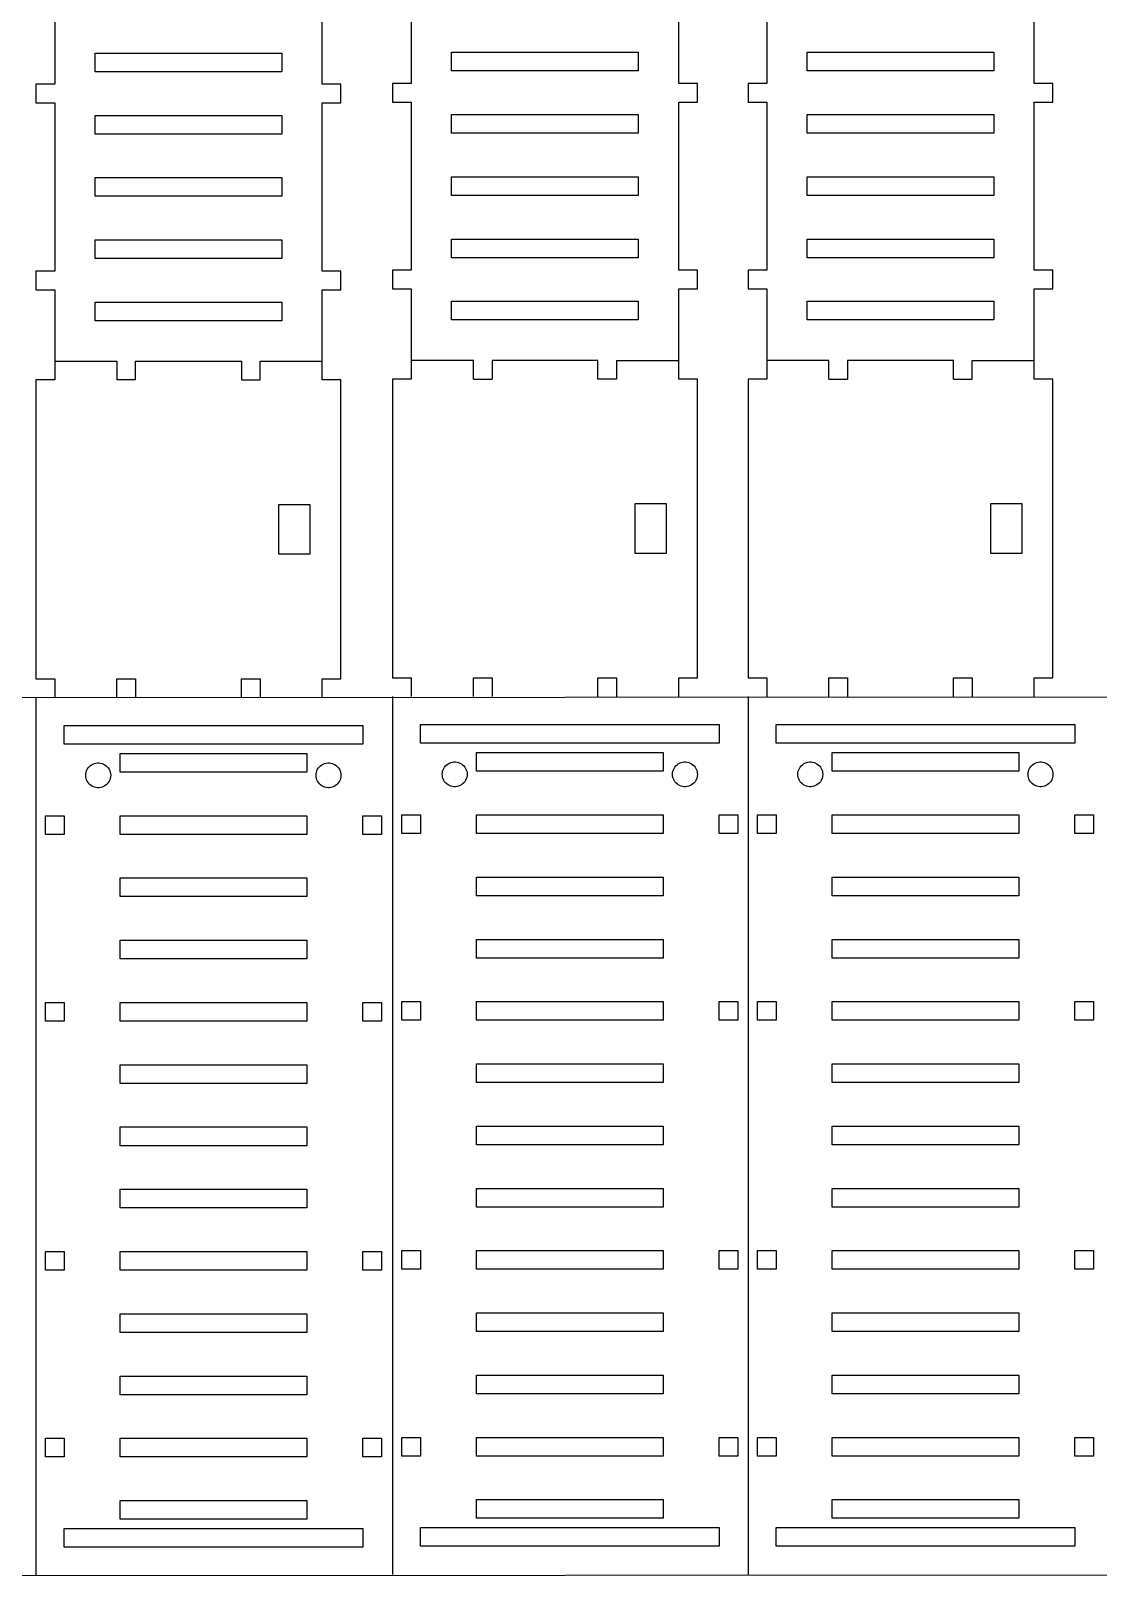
# Model space of a CAD drawing. Extents: x 0 to 571, y 0 to 504.
# Drawn here: x 284.9 to 456.4, y 0.1 to 248.4 of the extents above; entities that cross this region are included whole.
import ezdxf

# ---------------------------------------------------------------- set-up
doc = ezdxf.new("R2010")
doc.units = 0
doc.layers.add('LAYER_1', color=7, linetype='CONTINUOUS')

msp = doc.modelspace()

# ---------------------------------------------------------------- linework, layer by layer
at = {"layer": 'LAYER_1', "color": 7}
for p, q in [((288.705619, 276.782249), (288.705619, 239.782244)), ((331.705619, 239.782244), (331.705619, 276.782249)), ((345.98784, 276.92336), (345.98784, 239.923355)), ((388.98784, 239.923355), (388.98784, 276.92336)), ((403.128979, 276.92336), (403.128979, 239.923355)), ((446.128978, 239.923355), (446.128978, 276.92336)), ((295.205619, 241.78224), (295.205619, 244.782234)), ((295.205619, 244.782234), (325.205619, 244.782234)), ((325.205619, 244.782234), (325.205619, 241.78224)), ((352.48784, 241.923351), (352.48784, 244.923345)), ((352.48784, 244.923345), (382.48784, 244.923345)), ((382.48784, 244.923345), (382.48784, 241.923351)), ((409.628979, 241.923351), (409.628979, 244.923345)), ((409.628979, 244.923345), (439.628979, 244.923345)), ((439.628979, 244.923345), (439.628979, 241.923351)), ((325.205619, 241.78224), (295.205619, 241.78224)), ((382.48784, 241.923351), (352.48784, 241.923351)), ((439.628979, 241.923351), (409.628979, 241.923351)), ((288.705619, 239.782244), (285.705619, 239.782244)), ((285.705619, 239.782244), (285.705619, 236.78225)), ((334.705619, 239.782244), (331.705619, 239.782244)), ((334.705619, 236.78225), (334.705619, 239.782244)), ((345.98784, 239.923355), (342.98784, 239.923355)), ((342.98784, 239.923355), (342.98784, 236.923361)), ((391.98784, 239.923355), (388.98784, 239.923355)), ((391.98784, 236.923361), (391.98784, 239.923355)), ((403.128979, 239.923355), (400.128978, 239.923355)), ((400.128978, 239.923355), (400.128978, 236.923361)), ((449.128979, 239.923355), (446.128978, 239.923355)), ((449.128979, 236.923361), (449.128979, 239.923355)), ((285.705619, 236.78225), (288.705619, 236.78225)), ((288.705619, 236.78225), (288.705619, 209.782248)), ((331.705619, 209.782248), (331.705619, 236.78225)), ((331.705619, 236.78225), (334.705619, 236.78225)), ((342.98784, 236.923361), (345.98784, 236.923361)), ((345.98784, 236.923361), (345.98784, 209.923359)), ((388.98784, 209.923359), (388.98784, 236.923361)), ((388.98784, 236.923361), (391.98784, 236.923361)), ((400.128978, 236.923361), (403.128979, 236.923361)), ((403.128979, 236.923361), (403.128979, 209.923359)), ((446.128978, 209.923359), (446.128978, 236.923361)), ((446.128978, 236.923361), (449.128979, 236.923361)), ((295.205619, 231.78226), (295.205619, 234.782254)), ((295.205619, 234.782254), (325.205619, 234.782254)), ((325.205619, 234.782254), (325.205619, 231.78226)), ((352.48784, 231.923371), (352.48784, 234.923365)), ((352.48784, 234.923365), (382.48784, 234.923365)), ((382.48784, 234.923365), (382.48784, 231.923371)), ((409.628979, 231.923371), (409.628979, 234.923365)), ((409.628979, 234.923365), (439.628979, 234.923365)), ((439.628979, 234.923365), (439.628979, 231.923371)), ((325.205619, 231.78226), (295.205619, 231.78226)), ((382.48784, 231.923371), (352.48784, 231.923371)), ((439.628979, 231.923371), (409.628979, 231.923371)), ((295.205619, 221.782252), (295.205619, 224.782246)), ((295.205619, 224.782246), (325.205619, 224.782246)), ((325.205619, 224.782246), (325.205619, 221.782252)), ((352.48784, 221.923363), (352.48784, 224.923357)), ((352.48784, 224.923357), (382.48784, 224.923357)), ((382.48784, 224.923357), (382.48784, 221.923363)), ((409.628979, 221.923363), (409.628979, 224.923357)), ((409.628979, 224.923357), (439.628979, 224.923357)), ((439.628979, 224.923357), (439.628979, 221.923363)), ((325.205619, 221.782252), (295.205619, 221.782252)), ((382.48784, 221.923363), (352.48784, 221.923363)), ((439.628979, 221.923363), (409.628979, 221.923363)), ((295.205619, 211.782244), (295.205619, 214.782238)), ((295.205619, 214.782238), (325.205619, 214.782238)), ((325.205619, 214.782238), (325.205619, 211.782244)), ((352.48784, 211.923355), (352.48784, 214.923349)), ((352.48784, 214.923349), (382.48784, 214.923349)), ((382.48784, 214.923349), (382.48784, 211.923355)), ((409.628979, 211.923355), (409.628979, 214.923349)), ((409.628979, 214.923349), (439.628979, 214.923349)), ((439.628979, 214.923349), (439.628979, 211.923355)), ((325.205619, 211.782244), (295.205619, 211.782244)), ((382.48784, 211.923355), (352.48784, 211.923355)), ((439.628979, 211.923355), (409.628979, 211.923355)), ((288.705619, 209.782248), (285.705619, 209.782248)), ((285.705619, 209.782248), (285.705619, 206.782254)), ((334.705619, 209.782248), (331.705619, 209.782248)), ((334.705619, 206.782254), (334.705619, 209.782248)), ((345.98784, 209.923359), (342.98784, 209.923359)), ((342.98784, 209.923359), (342.98784, 206.923365)), ((391.98784, 209.923359), (388.98784, 209.923359)), ((391.98784, 206.923365), (391.98784, 209.923359)), ((403.128979, 209.923359), (400.128978, 209.923359)), ((400.128978, 209.923359), (400.128978, 206.923365)), ((449.128979, 209.923359), (446.128978, 209.923359)), ((449.128979, 206.923365), (449.128979, 209.923359)), ((285.705619, 206.782254), (288.705619, 206.782254)), ((288.705619, 206.782254), (288.705629, 192.282235)), ((331.705627, 192.282235), (331.705619, 206.782254)), ((331.705619, 206.782254), (334.705619, 206.782254)), ((342.98784, 206.923365), (345.98784, 206.923365)), ((345.98784, 206.923365), (345.98785, 192.423346)), ((388.987848, 192.423346), (388.98784, 206.923365)), ((388.98784, 206.923365), (391.98784, 206.923365)), ((400.128978, 206.923365), (403.128979, 206.923365)), ((403.128979, 206.923365), (403.128988, 192.423346)), ((446.128987, 192.423346), (446.128978, 206.923365)), ((446.128978, 206.923365), (449.128979, 206.923365)), ((295.205619, 201.782235), (295.205619, 204.782258)), ((295.205619, 204.782258), (325.205619, 204.782258)), ((325.205619, 204.782258), (325.205619, 201.782235)), ((352.48784, 201.923347), (352.48784, 204.923369)), ((352.48784, 204.923369), (382.48784, 204.923369)), ((382.48784, 204.923369), (382.48784, 201.923347)), ((409.628979, 201.923347), (409.628979, 204.923369)), ((409.628979, 204.923369), (439.628979, 204.923369)), ((439.628979, 204.923369), (439.628979, 201.923347)), ((325.205619, 201.782235), (295.205619, 201.782235)), ((382.48784, 201.923347), (352.48784, 201.923347)), ((439.628979, 201.923347), (409.628979, 201.923347)), ((288.705619, 195.282234), (298.705619, 195.282234)), ((298.705619, 195.282234), (298.705619, 192.28224)), ((301.705619, 192.28224), (301.705619, 195.282234)), ((301.705619, 195.282234), (318.705619, 195.282234)), ((318.705619, 195.282234), (318.705619, 192.28224)), ((321.705619, 192.28224), (321.705619, 195.282234)), ((321.705619, 195.282234), (331.705619, 195.282234)), ((355.987858, 195.423346), (345.98785, 195.423346)), ((355.987858, 192.423346), (355.987858, 195.423346)), ((375.987846, 195.423346), (358.987852, 195.423346)), ((358.987852, 195.423346), (358.987852, 192.423346)), ((375.987846, 192.423346), (375.987846, 195.423346)), ((378.98784, 195.423346), (378.98784, 192.423346)), ((378.98784, 195.423345), (388.98784, 195.423345)), ((413.128996, 195.423346), (403.128988, 195.423346)), ((413.128996, 192.423346), (413.128996, 195.423346)), ((433.128984, 195.423346), (416.12899, 195.423346)), ((416.12899, 195.423346), (416.12899, 192.423346)), ((433.128984, 192.423346), (433.128984, 195.423346)), ((436.128978, 192.423351), (436.128978, 195.423345)), ((436.128978, 195.423345), (446.128978, 195.423345)), ((288.705629, 192.282235), (285.705635, 192.282235)), ((285.705635, 192.282235), (285.705635, 144.282235)), ((301.705631, 192.282235), (298.705637, 192.282235)), ((318.705619, 192.28224), (321.705619, 192.28224)), ((334.705627, 192.282235), (331.705627, 192.282235)), ((334.705627, 144.282235), (334.705627, 192.282235)), ((345.98785, 192.423346), (342.987856, 192.423346)), ((342.987856, 192.423346), (342.987856, 144.423346)), ((355.987841, 192.423351), (358.98784, 192.423351)), ((378.98784, 192.423346), (375.987846, 192.423346)), ((391.987848, 192.423346), (388.987848, 192.423346)), ((391.987848, 144.423346), (391.987848, 192.423346)), ((403.128988, 192.423346), (400.128994, 192.423346)), ((400.128994, 192.423346), (400.128994, 144.423346)), ((413.128979, 192.423351), (416.128979, 192.423351)), ((433.128979, 192.423351), (436.128978, 192.423351)), ((449.128986, 192.423346), (446.128987, 192.423346)), ((449.128986, 144.423346), (449.128986, 192.423346)), ((324.705613, 172.282235), (329.705626, 172.282235)), ((324.705613, 164.282235), (324.705613, 172.282235)), ((329.705626, 172.282235), (329.705626, 164.282235)), ((381.987834, 172.423346), (386.987847, 172.423346)), ((381.987834, 164.423346), (381.987834, 172.423346)), ((386.987847, 172.423346), (386.987847, 164.423346)), ((439.128972, 172.423346), (444.128985, 172.423346)), ((439.128972, 164.423346), (439.128972, 172.423346)), ((444.128985, 172.423346), (444.128985, 164.423346)), ((329.705626, 164.282235), (324.705613, 164.282235)), ((386.987847, 164.423346), (381.987834, 164.423346)), ((444.128985, 164.423346), (439.128972, 164.423346)), ((285.705635, 144.282235), (288.705629, 144.282235)), ((288.705629, 144.282235), (288.705629, 141.282235)), ((298.705637, 141.282235), (298.705637, 144.282235)), ((298.705637, 144.282235), (301.705631, 144.282235)), ((301.705631, 144.282235), (301.705631, 141.282235)), ((318.705625, 141.282235), (318.705625, 144.282235)), ((318.705625, 144.282235), (321.705619, 144.282235)), ((321.705619, 144.282235), (321.705619, 141.282235)), ((331.705627, 144.282235), (334.705627, 144.282235)), ((331.705627, 141.282235), (331.705627, 144.282235)), ((342.987856, 144.423346), (345.98785, 144.423346)), ((345.98785, 144.423346), (345.98785, 141.423346)), ((355.987858, 141.423346), (355.987858, 144.423346)), ((355.987858, 144.423346), (358.987852, 144.423346)), ((358.987852, 144.423346), (358.987852, 141.423346)), ((375.987846, 141.423346), (375.987846, 144.423346)), ((375.987846, 144.423346), (378.98784, 144.423346)), ((378.98784, 144.423346), (378.98784, 141.423346)), ((388.987848, 144.423346), (391.987848, 144.423346)), ((388.987848, 141.423346), (388.987848, 144.423346)), ((400.128994, 144.423346), (403.128988, 144.423346)), ((403.128988, 144.423346), (403.128988, 141.423346)), ((413.128996, 141.423346), (413.128996, 144.423346)), ((413.128996, 144.423346), (416.12899, 144.423346)), ((416.12899, 144.423346), (416.12899, 141.423346)), ((433.128984, 141.423346), (433.128984, 144.423346)), ((433.128984, 144.423346), (436.128978, 144.423346)), ((436.128978, 144.423346), (436.128978, 141.423346)), ((446.128987, 144.423346), (449.128986, 144.423346)), ((446.128987, 141.423346), (446.128987, 144.423346)), ((571.270158, 141.423349), (171.564489, 141.141127)), ((285.705635, 141.282238), (285.705635, 0.282224)), ((342.987856, 141.423349), (342.987856, 0.423335)), ((400.128994, 141.423349), (400.128994, 0.423335)), ((290.205634, 133.782236), (290.205634, 136.782236)), ((290.205634, 136.782236), (338.205634, 136.782236)), ((338.205634, 136.782236), (338.205634, 133.782236)), ((347.487855, 133.923347), (347.487855, 136.923347)), ((347.487855, 136.923347), (395.487855, 136.923347)), ((395.487855, 136.923347), (395.487855, 133.923347)), ((404.628993, 133.923347), (404.628993, 136.923347)), ((404.628993, 136.923347), (452.628993, 136.923347)), ((452.628993, 136.923347), (452.628993, 133.923347)), ((338.205634, 133.782236), (290.205634, 133.782236)), ((299.205634, 129.282236), (299.205634, 132.282236)), ((299.205634, 132.282236), (329.205634, 132.282236)), ((329.205634, 132.282236), (329.205634, 129.282236)), ((395.487855, 133.923347), (347.487855, 133.923347)), ((356.487855, 129.423348), (356.487855, 132.423347)), ((356.487855, 132.423347), (386.487855, 132.423347)), ((386.487855, 132.423347), (386.487855, 129.423348)), ((452.628993, 133.923347), (404.628993, 133.923347)), ((413.628994, 129.423348), (413.628994, 132.423347)), ((413.628994, 132.423347), (443.628993, 132.423347)), ((443.628993, 132.423347), (443.628993, 129.423348)), ((293.721434, 129.032935), (293.768434, 129.279637)), ((293.768434, 129.279637), (293.846134, 129.518437)), ((293.846134, 129.518437), (293.953034, 129.745736)), ((293.953034, 129.745736), (294.087634, 129.957837)), ((294.087634, 129.957837), (294.247734, 130.151337)), ((294.247734, 130.151337), (294.430834, 130.323236)), ((294.430834, 130.323236), (294.634034, 130.470838)), ((294.634034, 130.470838), (294.854134, 130.591835)), ((294.854134, 130.591835), (295.087634, 130.684336)), ((295.087634, 130.684336), (295.330834, 130.746837)), ((295.330834, 130.746837), (295.580034, 130.778237)), ((295.580034, 130.778237), (295.831234, 130.778237)), ((295.831234, 130.778237), (296.080434, 130.746837)), ((296.080434, 130.746837), (296.323634, 130.684336)), ((296.323634, 130.684336), (296.557234, 130.591835)), ((296.557234, 130.591835), (296.777334, 130.470838)), ((296.777334, 130.470838), (296.980534, 130.323236)), ((296.980534, 130.323236), (297.163534, 130.151337)), ((297.163534, 130.151337), (297.323634, 129.957837)), ((297.323634, 129.957837), (297.458234, 129.745736)), ((297.458234, 129.745736), (297.565234, 129.518437)), ((297.565234, 129.518437), (297.642834, 129.279637)), ((297.642834, 129.279637), (297.689834, 129.032935)), ((329.205634, 129.282236), (299.205634, 129.282236)), ((330.721434, 129.032935), (330.768434, 129.279637)), ((330.768434, 129.279637), (330.846034, 129.518437)), ((330.846034, 129.518437), (330.953034, 129.745736)), ((330.953034, 129.745736), (331.087634, 129.957837)), ((331.087634, 129.957837), (331.247734, 130.151337)), ((331.247734, 130.151337), (331.430734, 130.323236)), ((331.430734, 130.323236), (331.633934, 130.470838)), ((331.633934, 130.470838), (331.854034, 130.591835)), ((331.854034, 130.591835), (332.087634, 130.684336)), ((332.087634, 130.684336), (332.330834, 130.746837)), ((332.330834, 130.746837), (332.580034, 130.778237)), ((332.580034, 130.778237), (332.831234, 130.778237)), ((332.831234, 130.778237), (333.080434, 130.746837)), ((333.080434, 130.746837), (333.323634, 130.684336)), ((333.323634, 130.684336), (333.557134, 130.591835)), ((333.557134, 130.591835), (333.777234, 130.470838)), ((333.777234, 130.470838), (333.980434, 130.323236)), ((333.980434, 130.323236), (334.163534, 130.151337)), ((334.163534, 130.151337), (334.323634, 129.957837)), ((334.323634, 129.957837), (334.458234, 129.745736)), ((334.458234, 129.745736), (334.565134, 129.518437)), ((334.565134, 129.518437), (334.642834, 129.279637)), ((334.642834, 129.279637), (334.689834, 129.032935)), ((350.987855, 128.923349), (351.003654, 129.174047)), ((351.003655, 129.174047), (351.050655, 129.420748)), ((351.050655, 129.420748), (351.128355, 129.659548)), ((351.128355, 129.659548), (351.235255, 129.886847)), ((351.235255, 129.886847), (351.369855, 130.098948)), ((351.369855, 130.098948), (351.529955, 130.292448)), ((351.529955, 130.292448), (351.713055, 130.464347)), ((351.713055, 130.464347), (351.916255, 130.611949)), ((351.916255, 130.611949), (352.136355, 130.732946)), ((352.136355, 130.732946), (352.369855, 130.825447)), ((352.369855, 130.825447), (352.613055, 130.887948)), ((352.613055, 130.887948), (352.862255, 130.919348)), ((352.862255, 130.919348), (353.113455, 130.919348)), ((353.113455, 130.919348), (353.362655, 130.887948)), ((353.362655, 130.887948), (353.605855, 130.825447)), ((353.605855, 130.825447), (353.839455, 130.732946)), ((353.839455, 130.732946), (354.059555, 130.611949)), ((354.059555, 130.611949), (354.262755, 130.464347)), ((354.262755, 130.464347), (354.445755, 130.292448)), ((354.445755, 130.292448), (354.605855, 130.098948)), ((354.605855, 130.098948), (354.740455, 129.886847)), ((354.740455, 129.886847), (354.847455, 129.659548)), ((354.847455, 129.659548), (354.925055, 129.420748)), ((354.925055, 129.420748), (354.972055, 129.174047)), ((354.972055, 129.174047), (354.987854, 128.923349)), ((386.487855, 129.423348), (356.487855, 129.423348)), ((387.987855, 128.923349), (388.003654, 129.174047)), ((388.003655, 129.174047), (388.050655, 129.420748)), ((388.050655, 129.420748), (388.128255, 129.659548)), ((388.128255, 129.659548), (388.235255, 129.886847)), ((388.235255, 129.886847), (388.369855, 130.098948)), ((388.369855, 130.098948), (388.529955, 130.292448)), ((388.529955, 130.292448), (388.712955, 130.464347)), ((388.712955, 130.464347), (388.916155, 130.611949)), ((388.916155, 130.611949), (389.136255, 130.732946)), ((389.136255, 130.732946), (389.369855, 130.825447)), ((389.369855, 130.825447), (389.613055, 130.887948)), ((389.613055, 130.887948), (389.862255, 130.919348)), ((389.862255, 130.919348), (390.113455, 130.919348)), ((390.113455, 130.919348), (390.362655, 130.887948)), ((390.362655, 130.887948), (390.605855, 130.825447)), ((390.605855, 130.825447), (390.839355, 130.732946)), ((390.839355, 130.732946), (391.059455, 130.611949)), ((391.059455, 130.611949), (391.262655, 130.464347)), ((391.262655, 130.464347), (391.445755, 130.292448)), ((391.445755, 130.292448), (391.605855, 130.098948)), ((391.605855, 130.098948), (391.740455, 129.886847)), ((391.740455, 129.886847), (391.847355, 129.659548)), ((391.847355, 129.659548), (391.925055, 129.420748)), ((391.925055, 129.420748), (391.972055, 129.174047)), ((391.972055, 129.174047), (391.987854, 128.923349)), ((408.128994, 128.923349), (408.144792, 129.174047)), ((408.144793, 129.174047), (408.191793, 129.420748)), ((408.191793, 129.420748), (408.269493, 129.659548)), ((408.269493, 129.659548), (408.376393, 129.886847)), ((408.376393, 129.886847), (408.510993, 130.098948)), ((408.510993, 130.098948), (408.671093, 130.292448)), ((408.671093, 130.292448), (408.854193, 130.464347)), ((408.854193, 130.464347), (409.057393, 130.611949)), ((409.057393, 130.611949), (409.277493, 130.732946)), ((409.277493, 130.732946), (409.510993, 130.825447)), ((409.510993, 130.825447), (409.754193, 130.887948)), ((409.754193, 130.887948), (410.003394, 130.919348)), ((410.003394, 130.919348), (410.254593, 130.919348)), ((410.254593, 130.919348), (410.503793, 130.887948)), ((410.503793, 130.887948), (410.746994, 130.825447)), ((410.746994, 130.825447), (410.980593, 130.732946)), ((410.980593, 130.732946), (411.200693, 130.611949)), ((411.200693, 130.611949), (411.403893, 130.464347)), ((411.403893, 130.464347), (411.586893, 130.292448)), ((411.586893, 130.292448), (411.746994, 130.098948)), ((411.746994, 130.098948), (411.881593, 129.886847)), ((411.881593, 129.886847), (411.988594, 129.659548)), ((411.988594, 129.659548), (412.066193, 129.420748)), ((412.066193, 129.420748), (412.113193, 129.174047)), ((412.113193, 129.174047), (412.128992, 128.923349)), ((443.628993, 129.423348), (413.628994, 129.423348)), ((445.128993, 128.923349), (445.144792, 129.174047)), ((445.144793, 129.174047), (445.191794, 129.420748)), ((445.191794, 129.420748), (445.269393, 129.659548)), ((445.269393, 129.659548), (445.376393, 129.886847)), ((445.376393, 129.886847), (445.510993, 130.098948)), ((445.510993, 130.098948), (445.671094, 130.292448)), ((445.671094, 130.292448), (445.854093, 130.464347)), ((445.854093, 130.464347), (446.057293, 130.611949)), ((446.057293, 130.611949), (446.277394, 130.732946)), ((446.277394, 130.732946), (446.510993, 130.825447)), ((446.510993, 130.825447), (446.754194, 130.887948)), ((446.754194, 130.887948), (447.003394, 130.919348)), ((447.003394, 130.919348), (447.254593, 130.919348)), ((447.254593, 130.919348), (447.503794, 130.887948)), ((447.503794, 130.887948), (447.746993, 130.825447)), ((447.746993, 130.825447), (447.980493, 130.732946)), ((447.980493, 130.732946), (448.200593, 130.611949)), ((448.200593, 130.611949), (448.403793, 130.464347)), ((448.403793, 130.464347), (448.586894, 130.292448)), ((448.586894, 130.292448), (448.746993, 130.098948)), ((448.746993, 130.098948), (448.881593, 129.886847)), ((448.881593, 129.886847), (448.988494, 129.659548)), ((448.988494, 129.659548), (449.066194, 129.420748)), ((449.066194, 129.420748), (449.113193, 129.174047)), ((449.113193, 129.174047), (449.128992, 128.923349)), ((293.705634, 128.782237), (293.721433, 129.032935)), ((293.721434, 128.531537), (293.705635, 128.782237)), ((293.768434, 128.284835), (293.721434, 128.531537)), ((293.846134, 128.045937), (293.768434, 128.284835)), ((293.953034, 127.818736), (293.846134, 128.045937)), ((294.087634, 127.606635), (293.953034, 127.818736)), ((294.247734, 127.413135), (294.087634, 127.606635)), ((294.430834, 127.241236), (294.247734, 127.413135)), ((294.634034, 127.093535), (294.430834, 127.241236)), ((294.854134, 126.972535), (294.634034, 127.093535)), ((295.087634, 126.880136), (294.854134, 126.972535)), ((295.330834, 126.817638), (295.087634, 126.880136)), ((295.580034, 126.786136), (295.330834, 126.817638)), ((295.831234, 126.786136), (295.580034, 126.786136)), ((296.080434, 126.817638), (295.831234, 126.786136)), ((296.323634, 126.880136), (296.080434, 126.817638)), ((296.557234, 126.972535), (296.323634, 126.880136)), ((296.777334, 127.093535), (296.557234, 126.972535)), ((296.980534, 127.241236), (296.777334, 127.093535)), ((297.163534, 127.413135), (296.980534, 127.241236)), ((297.323634, 127.606635), (297.163534, 127.413135)), ((297.458234, 127.818736), (297.323634, 127.606635)), ((297.565234, 128.045937), (297.458234, 127.818736)), ((297.642834, 128.284835), (297.565234, 128.045937)), ((297.689834, 128.531537), (297.642834, 128.284835)), ((297.689834, 129.032935), (297.705633, 128.782237)), ((297.705634, 128.782237), (297.689835, 128.531537)), ((330.705634, 128.782237), (330.721433, 129.032935)), ((330.721434, 128.531537), (330.705635, 128.782237)), ((330.768434, 128.284835), (330.721434, 128.531537)), ((330.846034, 128.045937), (330.768434, 128.284835)), ((330.953034, 127.818736), (330.846034, 128.045937)), ((331.087634, 127.606635), (330.953034, 127.818736)), ((331.247734, 127.413135), (331.087634, 127.606635)), ((331.430734, 127.241236), (331.247734, 127.413135)), ((331.633934, 127.093535), (331.430734, 127.241236)), ((331.854034, 126.972535), (331.633934, 127.093535)), ((332.087634, 126.880136), (331.854034, 126.972535)), ((332.330834, 126.817638), (332.087634, 126.880136)), ((332.580034, 126.786136), (332.330834, 126.817638)), ((332.831234, 126.786136), (332.580034, 126.786136)), ((333.080434, 126.817638), (332.831234, 126.786136)), ((333.323634, 126.880136), (333.080434, 126.817638)), ((333.557134, 126.972535), (333.323634, 126.880136)), ((333.777234, 127.093535), (333.557134, 126.972535)), ((333.980434, 127.241236), (333.777234, 127.093535)), ((334.163534, 127.413135), (333.980434, 127.241236)), ((334.323634, 127.606635), (334.163534, 127.413135)), ((334.458234, 127.818736), (334.323634, 127.606635)), ((334.565134, 128.045937), (334.458234, 127.818736)), ((334.642834, 128.284835), (334.565134, 128.045937)), ((334.689834, 128.531537), (334.642834, 128.284835)), ((334.689834, 129.032935), (334.705633, 128.782237)), ((334.705634, 128.782237), (334.689835, 128.531537)), ((351.003655, 128.672648), (350.987856, 128.923349)), ((351.050655, 128.425946), (351.003655, 128.672648)), ((351.128355, 128.187048), (351.050655, 128.425946)), ((351.235255, 127.959848), (351.128355, 128.187048)), ((351.369855, 127.747746), (351.235255, 127.959848)), ((351.529955, 127.554246), (351.369855, 127.747746)), ((351.713055, 127.382348), (351.529955, 127.554246)), ((351.916255, 127.234647), (351.713055, 127.382348)), ((352.136355, 127.113647), (351.916255, 127.234647)), ((352.369855, 127.021247), (352.136355, 127.113647)), ((352.613055, 126.958749), (352.369855, 127.021247)), ((352.862255, 126.927247), (352.613055, 126.958749)), ((353.113455, 126.927247), (352.862255, 126.927247)), ((353.362655, 126.958749), (353.113455, 126.927247)), ((353.605855, 127.021247), (353.362655, 126.958749)), ((353.839455, 127.113647), (353.605855, 127.021247)), ((354.059555, 127.234647), (353.839455, 127.113647)), ((354.262755, 127.382348), (354.059555, 127.234647)), ((354.445755, 127.554246), (354.262755, 127.382348)), ((354.605855, 127.747746), (354.445755, 127.554246)), ((354.740455, 127.959848), (354.605855, 127.747746)), ((354.847455, 128.187048), (354.740455, 127.959848)), ((354.925055, 128.425946), (354.847455, 128.187048)), ((354.972055, 128.672648), (354.925055, 128.425946)), ((354.987855, 128.923349), (354.972056, 128.672648)), ((388.003655, 128.672648), (387.987856, 128.923349)), ((388.050655, 128.425946), (388.003655, 128.672648)), ((388.128255, 128.187048), (388.050655, 128.425946)), ((388.235255, 127.959848), (388.128255, 128.187048)), ((388.369855, 127.747746), (388.235255, 127.959848)), ((388.529955, 127.554246), (388.369855, 127.747746)), ((388.712955, 127.382348), (388.529955, 127.554246)), ((388.916155, 127.234647), (388.712955, 127.382348)), ((389.136255, 127.113647), (388.916155, 127.234647)), ((389.369855, 127.021247), (389.136255, 127.113647)), ((389.613055, 126.958749), (389.369855, 127.021247)), ((389.862255, 126.927247), (389.613055, 126.958749)), ((390.113455, 126.927247), (389.862255, 126.927247)), ((390.362655, 126.958749), (390.113455, 126.927247)), ((390.605855, 127.021247), (390.362655, 126.958749)), ((390.839355, 127.113647), (390.605855, 127.021247)), ((391.059455, 127.234647), (390.839355, 127.113647)), ((391.262655, 127.382348), (391.059455, 127.234647)), ((391.445755, 127.554246), (391.262655, 127.382348)), ((391.605855, 127.747746), (391.445755, 127.554246)), ((391.740455, 127.959848), (391.605855, 127.747746)), ((391.847355, 128.187048), (391.740455, 127.959848)), ((391.925055, 128.425946), (391.847355, 128.187048)), ((391.972055, 128.672648), (391.925055, 128.425946)), ((391.987855, 128.923349), (391.972056, 128.672648)), ((408.144793, 128.672648), (408.128995, 128.923349)), ((408.191793, 128.425946), (408.144793, 128.672648)), ((408.269493, 128.187048), (408.191793, 128.425946)), ((408.376393, 127.959848), (408.269493, 128.187048)), ((408.510993, 127.747746), (408.376393, 127.959848)), ((408.671093, 127.554246), (408.510993, 127.747746)), ((408.854193, 127.382348), (408.671093, 127.554246)), ((409.057393, 127.234647), (408.854193, 127.382348)), ((409.277493, 127.113647), (409.057393, 127.234647)), ((409.510993, 127.021247), (409.277493, 127.113647)), ((409.754193, 126.958749), (409.510993, 127.021247)), ((410.003394, 126.927247), (409.754193, 126.958749)), ((410.254593, 126.927247), (410.003394, 126.927247)), ((410.503793, 126.958749), (410.254593, 126.927247)), ((410.746994, 127.021247), (410.503793, 126.958749)), ((410.980593, 127.113647), (410.746994, 127.021247)), ((411.200693, 127.234647), (410.980593, 127.113647)), ((411.403893, 127.382348), (411.200693, 127.234647)), ((411.586893, 127.554246), (411.403893, 127.382348)), ((411.746994, 127.747746), (411.586893, 127.554246)), ((411.881593, 127.959848), (411.746994, 127.747746)), ((411.988594, 128.187048), (411.881593, 127.959848)), ((412.066193, 128.425946), (411.988594, 128.187048)), ((412.113193, 128.672648), (412.066193, 128.425946)), ((412.128993, 128.923349), (412.113195, 128.672648)), ((445.144793, 128.672648), (445.128995, 128.923349)), ((445.191794, 128.425946), (445.144793, 128.672648)), ((445.269393, 128.187048), (445.191794, 128.425946)), ((445.376393, 127.959848), (445.269393, 128.187048)), ((445.510993, 127.747746), (445.376393, 127.959848)), ((445.671094, 127.554246), (445.510993, 127.747746)), ((445.854093, 127.382348), (445.671094, 127.554246)), ((446.057293, 127.234647), (445.854093, 127.382348)), ((446.277394, 127.113647), (446.057293, 127.234647)), ((446.510993, 127.021247), (446.277394, 127.113647)), ((446.754194, 126.958749), (446.510993, 127.021247)), ((447.003394, 126.927247), (446.754194, 126.958749)), ((447.254593, 126.927247), (447.003394, 126.927247)), ((447.503794, 126.958749), (447.254593, 126.927247)), ((447.746993, 127.021247), (447.503794, 126.958749)), ((447.980493, 127.113647), (447.746993, 127.021247)), ((448.200593, 127.234647), (447.980493, 127.113647)), ((448.403793, 127.382348), (448.200593, 127.234647)), ((448.586894, 127.554246), (448.403793, 127.382348)), ((448.746993, 127.747746), (448.586894, 127.554246)), ((448.881593, 127.959848), (448.746993, 127.747746)), ((448.988494, 128.187048), (448.881593, 127.959848)), ((449.066194, 128.425946), (448.988494, 128.187048)), ((449.113193, 128.672648), (449.066194, 128.425946)), ((449.128993, 128.923349), (449.113195, 128.672648)), ((287.205634, 119.282237), (287.205634, 122.282236)), ((287.205634, 122.282236), (290.205634, 122.282236)), ((290.205634, 122.282236), (290.205634, 119.282237)), ((299.205634, 119.282237), (299.205634, 122.282236)), ((299.205634, 122.282236), (329.205634, 122.282236)), ((329.205634, 122.282236), (329.205634, 119.282237)), ((338.205634, 119.282237), (338.205634, 122.282236)), ((338.205634, 122.282236), (341.205634, 122.282236)), ((341.205634, 122.282236), (341.205634, 119.282237)), ((344.487855, 119.423348), (344.487855, 122.423347)), ((344.487855, 122.423347), (347.487855, 122.423347)), ((347.487855, 122.423347), (347.487855, 119.423348)), ((356.487855, 119.423348), (356.487855, 122.423347)), ((356.487855, 122.423347), (386.487855, 122.423347)), ((386.487855, 122.423347), (386.487855, 119.423348)), ((395.487855, 119.423348), (395.487855, 122.423347)), ((395.487855, 122.423347), (398.487855, 122.423347)), ((398.487855, 122.423347), (398.487855, 119.423348)), ((401.628994, 119.423348), (401.628994, 122.423347)), ((401.628994, 122.423347), (404.628993, 122.423347)), ((404.628993, 122.423347), (404.628993, 119.423348)), ((413.628994, 119.423348), (413.628994, 122.423347)), ((413.628994, 122.423347), (443.628993, 122.423347)), ((443.628993, 122.423347), (443.628993, 119.423348)), ((452.628993, 119.423348), (452.628993, 122.423347)), ((452.628993, 122.423347), (455.628993, 122.423347)), ((455.628993, 122.423347), (455.628993, 119.423348)), ((290.205634, 119.282237), (287.205634, 119.282237)), ((329.205634, 119.282237), (299.205634, 119.282237)), ((341.205634, 119.282237), (338.205634, 119.282237)), ((347.487855, 119.423348), (344.487855, 119.423348)), ((386.487855, 119.423348), (356.487855, 119.423348)), ((398.487855, 119.423348), (395.487855, 119.423348)), ((404.628993, 119.423348), (401.628994, 119.423348)), ((443.628993, 119.423348), (413.628994, 119.423348)), ((455.628993, 119.423348), (452.628993, 119.423348)), ((299.205634, 109.282237), (299.205634, 112.282237)), ((299.205634, 112.282237), (329.205634, 112.282237)), ((329.205634, 112.282237), (329.205634, 109.282237)), ((356.487855, 109.423348), (356.487855, 112.423348)), ((356.487855, 112.423348), (386.487855, 112.423348)), ((386.487855, 112.423348), (386.487855, 109.423348)), ((413.628994, 109.423348), (413.628994, 112.423348)), ((413.628994, 112.423348), (443.628993, 112.423348)), ((443.628993, 112.423348), (443.628993, 109.423348)), ((329.205634, 109.282237), (299.205634, 109.282237)), ((386.487855, 109.423348), (356.487855, 109.423348)), ((443.628993, 109.423348), (413.628994, 109.423348)), ((299.205634, 99.282237), (299.205634, 102.282237)), ((299.205634, 102.282237), (329.205634, 102.282237)), ((329.205634, 102.282237), (329.205634, 99.282237)), ((356.487855, 99.423348), (356.487855, 102.423348)), ((356.487855, 102.423348), (386.487855, 102.423348)), ((386.487855, 102.423348), (386.487855, 99.423348)), ((413.628994, 99.423348), (413.628994, 102.423348)), ((413.628994, 102.423348), (443.628993, 102.423348)), ((443.628993, 102.423348), (443.628993, 99.423348)), ((386.487855, 99.423348), (356.487855, 99.423348)), ((443.628993, 99.423348), (413.628994, 99.423348)), ((329.205634, 99.282237), (299.205634, 99.282237)), ((287.205634, 89.282237), (287.205634, 92.282237)), ((287.205634, 92.282237), (290.205634, 92.282237)), ((290.205634, 92.282237), (290.205634, 89.282237)), ((299.205634, 89.282237), (299.205634, 92.282237)), ((299.205634, 92.282237), (329.205634, 92.282237)), ((329.205634, 92.282237), (329.205634, 89.282237)), ((338.205634, 89.282237), (338.205634, 92.282237)), ((338.205634, 92.282237), (341.205634, 92.282237)), ((341.205634, 92.282237), (341.205634, 89.282237)), ((344.487855, 89.423349), (344.487855, 92.423348)), ((344.487855, 92.423348), (347.487855, 92.423348)), ((347.487855, 92.423348), (347.487855, 89.423349)), ((356.487855, 89.423349), (356.487855, 92.423348)), ((356.487855, 92.423348), (386.487855, 92.423348)), ((386.487855, 92.423348), (386.487855, 89.423349)), ((395.487855, 89.423349), (395.487855, 92.423348)), ((395.487855, 92.423348), (398.487855, 92.423348)), ((398.487855, 92.423348), (398.487855, 89.423349)), ((401.628994, 89.423349), (401.628994, 92.423348)), ((401.628994, 92.423348), (404.628993, 92.423348)), ((404.628993, 92.423348), (404.628993, 89.423349)), ((413.628994, 89.423349), (413.628994, 92.423348)), ((413.628994, 92.423348), (443.628993, 92.423348)), ((443.628993, 92.423348), (443.628993, 89.423349)), ((452.628993, 89.423349), (452.628993, 92.423348)), ((452.628993, 92.423348), (455.628993, 92.423348)), ((455.628993, 92.423348), (455.628993, 89.423349)), ((347.487855, 89.423349), (344.487855, 89.423349)), ((386.487855, 89.423349), (356.487855, 89.423349)), ((398.487855, 89.423349), (395.487855, 89.423349)), ((404.628993, 89.423349), (401.628994, 89.423349)), ((443.628993, 89.423349), (413.628994, 89.423349)), ((455.628993, 89.423349), (452.628993, 89.423349)), ((290.205634, 89.282237), (287.205634, 89.282237)), ((329.205634, 89.282237), (299.205634, 89.282237)), ((341.205634, 89.282237), (338.205634, 89.282237)), ((299.205634, 79.282235), (299.205634, 82.282229)), ((299.205634, 82.282229), (329.205634, 82.282229)), ((329.205634, 82.282229), (329.205634, 79.282235)), ((356.487855, 79.423346), (356.487855, 82.42334)), ((356.487855, 82.42334), (386.487855, 82.42334)), ((386.487855, 82.42334), (386.487855, 79.423346)), ((413.628994, 79.423346), (413.628994, 82.42334)), ((413.628994, 82.42334), (443.628993, 82.42334)), ((443.628993, 82.42334), (443.628993, 79.423346)), ((329.205634, 79.282235), (299.205634, 79.282235)), ((386.487855, 79.423346), (356.487855, 79.423346)), ((443.628993, 79.423346), (413.628994, 79.423346)), ((299.205634, 69.282227), (299.205634, 72.282249)), ((299.205634, 72.282249), (329.205634, 72.282249)), ((329.205634, 72.282249), (329.205634, 69.282227)), ((356.487855, 69.423338), (356.487855, 72.42336)), ((356.487855, 72.42336), (386.487855, 72.42336)), ((386.487855, 72.42336), (386.487855, 69.423338)), ((413.628994, 69.423338), (413.628994, 72.42336)), ((413.628994, 72.42336), (443.628993, 72.42336)), ((443.628993, 72.42336), (443.628993, 69.423338)), ((329.205634, 69.282227), (299.205634, 69.282227)), ((386.487855, 69.423338), (356.487855, 69.423338)), ((443.628993, 69.423338), (413.628994, 69.423338)), ((299.205634, 59.282247), (299.205634, 62.282241)), ((299.205634, 62.282241), (329.205634, 62.282241)), ((329.205634, 62.282241), (329.205634, 59.282247)), ((356.487855, 59.423358), (356.487855, 62.423352)), ((356.487855, 62.423352), (386.487855, 62.423352)), ((386.487855, 62.423352), (386.487855, 59.423358)), ((413.628994, 59.423358), (413.628994, 62.423352)), ((413.628994, 62.423352), (443.628993, 62.423352)), ((443.628993, 62.423352), (443.628993, 59.423358)), ((329.205634, 59.282247), (299.205634, 59.282247)), ((386.487855, 59.423358), (356.487855, 59.423358)), ((443.628993, 59.423358), (413.628994, 59.423358)), ((287.205634, 49.282238), (287.205634, 52.282232)), ((287.205634, 52.282232), (290.205634, 52.282232)), ((290.205634, 52.282232), (290.205634, 49.282238)), ((299.205634, 49.282238), (299.205634, 52.282232)), ((299.205634, 52.282232), (329.205634, 52.282232)), ((329.205634, 52.282232), (329.205634, 49.282238)), ((338.205634, 49.282238), (338.205634, 52.282232)), ((338.205634, 52.282232), (341.205634, 52.282232)), ((341.205634, 52.282232), (341.205634, 49.282238)), ((344.487855, 49.42335), (344.487855, 52.423344)), ((344.487855, 52.423344), (347.487855, 52.423344)), ((347.487855, 52.423344), (347.487855, 49.42335)), ((356.487855, 49.42335), (356.487855, 52.423344)), ((356.487855, 52.423344), (386.487855, 52.423344)), ((386.487855, 52.423344), (386.487855, 49.42335)), ((395.487855, 49.42335), (395.487855, 52.423344)), ((395.487855, 52.423344), (398.487855, 52.423344)), ((398.487855, 52.423344), (398.487855, 49.42335)), ((401.628994, 49.42335), (401.628994, 52.423344)), ((401.628994, 52.423344), (404.628993, 52.423344)), ((404.628993, 52.423344), (404.628993, 49.42335)), ((413.628994, 49.42335), (413.628994, 52.423344)), ((413.628994, 52.423344), (443.628993, 52.423344)), ((443.628993, 52.423344), (443.628993, 49.42335)), ((452.628993, 49.42335), (452.628993, 52.423344)), ((452.628993, 52.423344), (455.628993, 52.423344)), ((455.628993, 52.423344), (455.628993, 49.42335)), ((290.205634, 49.282238), (287.205634, 49.282238)), ((329.205634, 49.282238), (299.205634, 49.282238)), ((341.205634, 49.282238), (338.205634, 49.282238)), ((347.487855, 49.42335), (344.487855, 49.42335)), ((386.487855, 49.42335), (356.487855, 49.42335)), ((398.487855, 49.42335), (395.487855, 49.42335)), ((404.628993, 49.42335), (401.628994, 49.42335)), ((443.628993, 49.42335), (413.628994, 49.42335)), ((455.628993, 49.42335), (452.628993, 49.42335)), ((299.205634, 39.28223), (299.205634, 42.282224)), ((299.205634, 42.282224), (329.205634, 42.282224)), ((329.205634, 42.282224), (329.205634, 39.28223)), ((356.487855, 39.423341), (356.487855, 42.423335)), ((356.487855, 42.423335), (386.487855, 42.423335)), ((386.487855, 42.423335), (386.487855, 39.423341)), ((413.628994, 39.423341), (413.628994, 42.423335)), ((413.628994, 42.423335), (443.628993, 42.423335)), ((443.628993, 42.423335), (443.628993, 39.423341)), ((329.205634, 39.28223), (299.205634, 39.28223)), ((386.487855, 39.423341), (356.487855, 39.423341)), ((443.628993, 39.423341), (413.628994, 39.423341)), ((299.205634, 29.28225), (299.205634, 32.282244)), ((299.205634, 32.282244), (329.205634, 32.282244)), ((329.205634, 32.282244), (329.205634, 29.28225)), ((356.487855, 29.423361), (356.487855, 32.423355)), ((356.487855, 32.423355), (386.487855, 32.423355)), ((386.487855, 32.423355), (386.487855, 29.423361)), ((413.628994, 29.423361), (413.628994, 32.423355)), ((413.628994, 32.423355), (443.628993, 32.423355)), ((443.628993, 32.423355), (443.628993, 29.423361)), ((329.205634, 29.28225), (299.205634, 29.28225)), ((386.487855, 29.423361), (356.487855, 29.423361)), ((443.628993, 29.423361), (413.628994, 29.423361)), ((344.487855, 19.423353), (344.487855, 22.423347)), ((344.487855, 22.423347), (347.487855, 22.423347)), ((347.487855, 22.423347), (347.487855, 19.423353)), ((356.487855, 19.423353), (356.487855, 22.423347)), ((356.487855, 22.423347), (386.487855, 22.423347)), ((386.487855, 22.423347), (386.487855, 19.423353)), ((395.487855, 19.423353), (395.487855, 22.423347)), ((395.487855, 22.423347), (398.487855, 22.423347)), ((398.487855, 22.423347), (398.487855, 19.423353)), ((401.628994, 19.423353), (401.628994, 22.423347)), ((401.628994, 22.423347), (404.628993, 22.423347)), ((404.628993, 22.423347), (404.628993, 19.423353)), ((413.628994, 19.423353), (413.628994, 22.423347)), ((413.628994, 22.423347), (443.628993, 22.423347)), ((443.628993, 22.423347), (443.628993, 19.423353)), ((452.628993, 19.423353), (452.628993, 22.423347)), ((452.628993, 22.423347), (455.628993, 22.423347)), ((455.628993, 22.423347), (455.628993, 19.423353)), ((287.205634, 19.282242), (287.205634, 22.282236)), ((287.205634, 22.282236), (290.205634, 22.282236)), ((290.205634, 22.282236), (290.205634, 19.282242)), ((299.205634, 19.282242), (299.205634, 22.282236)), ((299.205634, 22.282236), (329.205634, 22.282236)), ((329.205634, 22.282236), (329.205634, 19.282242)), ((338.205634, 19.282242), (338.205634, 22.282236)), ((338.205634, 22.282236), (341.205634, 22.282236)), ((341.205634, 22.282236), (341.205634, 19.282242)), ((290.205634, 19.282242), (287.205634, 19.282242)), ((329.205634, 19.282242), (299.205634, 19.282242)), ((341.205634, 19.282242), (338.205634, 19.282242)), ((347.487855, 19.423353), (344.487855, 19.423353)), ((386.487855, 19.423353), (356.487855, 19.423353)), ((398.487855, 19.423353), (395.487855, 19.423353)), ((404.628993, 19.423353), (401.628994, 19.423353)), ((443.628993, 19.423353), (413.628994, 19.423353)), ((455.628993, 19.423353), (452.628993, 19.423353)), ((356.487855, 9.423345), (356.487855, 12.423339)), ((356.487855, 12.423339), (386.487855, 12.423339)), ((386.487855, 12.423339), (386.487855, 9.423345)), ((413.628994, 9.423345), (413.628994, 12.423339)), ((413.628994, 12.423339), (443.628993, 12.423339)), ((443.628993, 12.423339), (443.628993, 9.423345)), ((299.205634, 9.282234), (299.205634, 12.282228)), ((299.205634, 12.282228), (329.205634, 12.282228)), ((329.205634, 12.282228), (329.205634, 9.282234)), ((290.205634, 4.782229), (290.205634, 7.782223)), ((290.205634, 7.782223), (338.205634, 7.782223)), ((329.205634, 9.282234), (299.205634, 9.282234)), ((338.205634, 7.782223), (338.205634, 4.782229)), ((347.487855, 4.92334), (347.487855, 7.923334)), ((347.487855, 7.923334), (395.487855, 7.923334)), ((386.487855, 9.423345), (356.487855, 9.423345)), ((395.487855, 7.923334), (395.487855, 4.92334)), ((404.628993, 4.92334), (404.628993, 7.923334)), ((404.628993, 7.923334), (452.628993, 7.923334)), ((443.628993, 9.423345), (413.628994, 9.423345)), ((452.628993, 7.923334), (452.628993, 4.92334)), ((338.205634, 4.782229), (290.205634, 4.782229)), ((395.487855, 4.92334), (347.487855, 4.92334)), ((452.628993, 4.92334), (404.628993, 4.92334)), ((171.564489, 0.141112), (571.270158, 0.423335))]:
    msp.add_line(p, q, dxfattribs=at)

doc.saveas('drawing.dxf')
